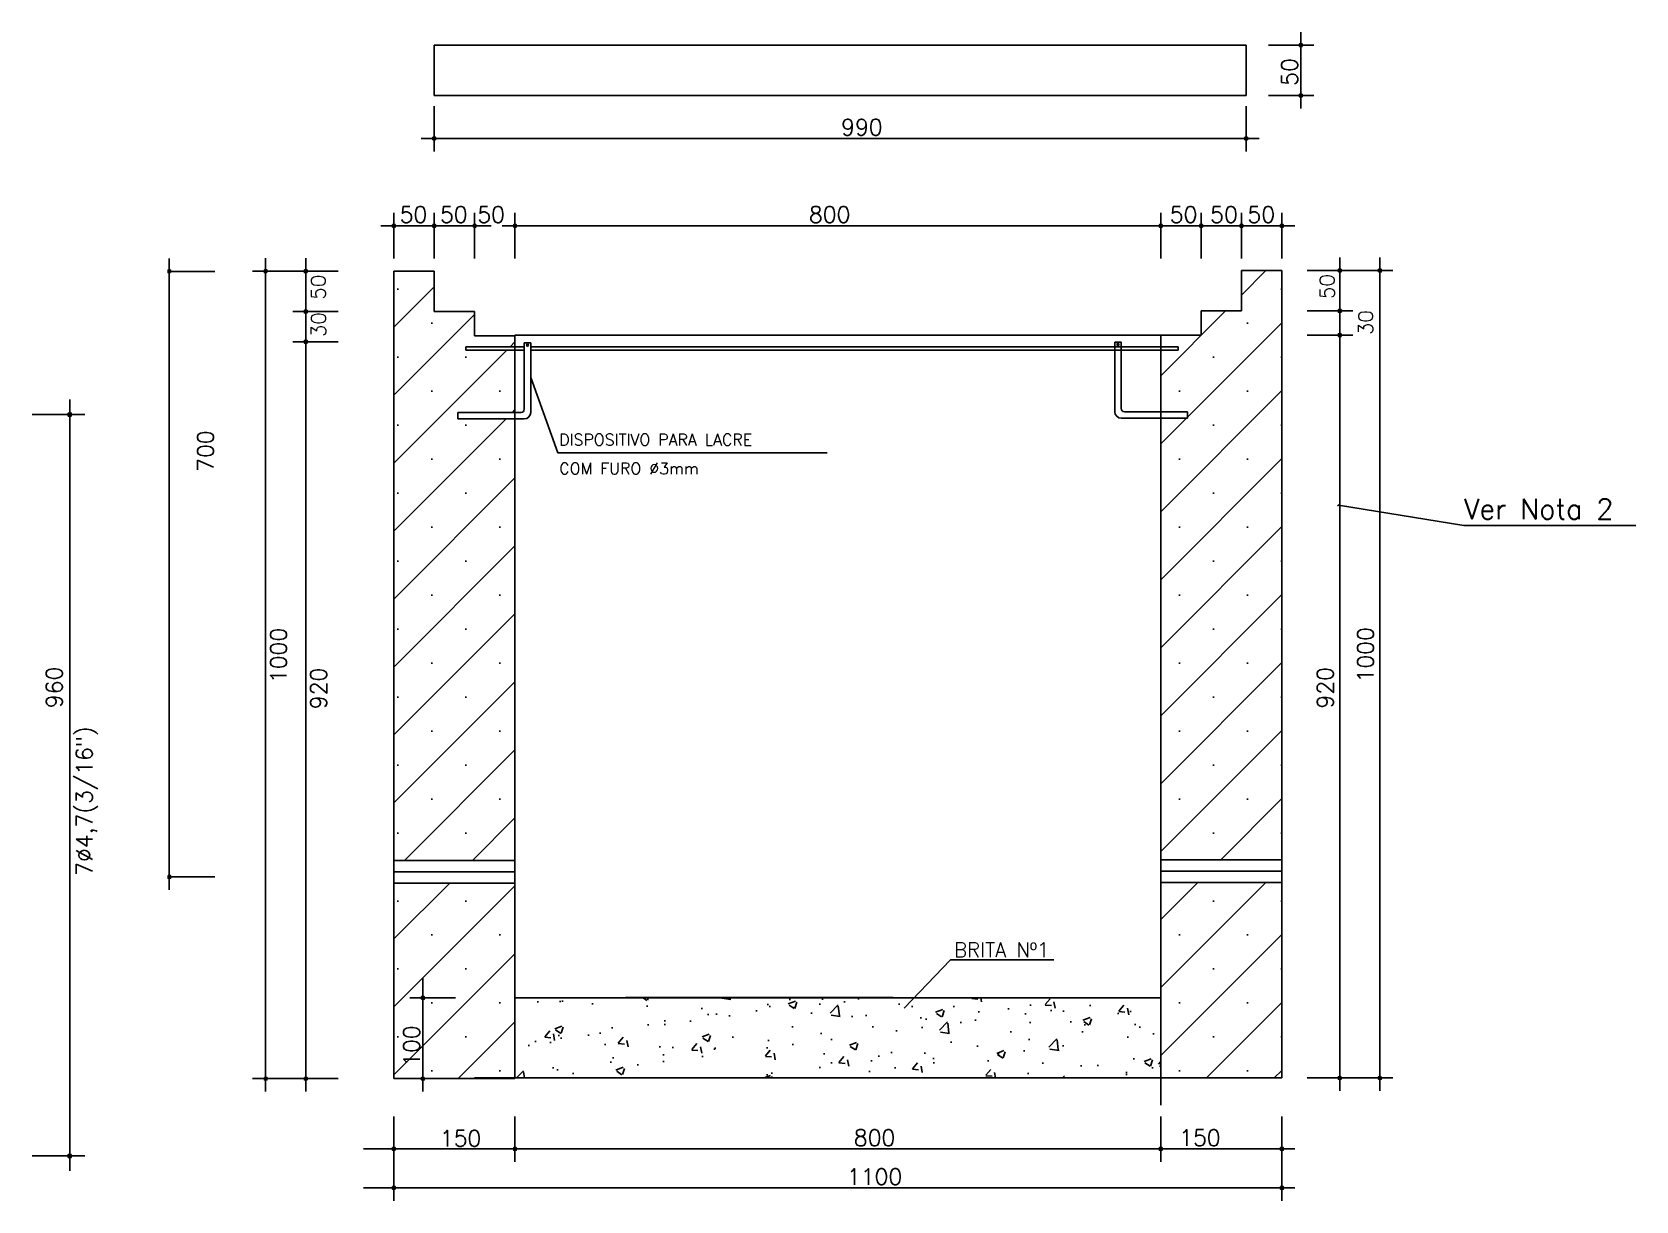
# Model space of a CAD drawing. Header units: millimetres. Extents: x 412 to 646, y 331 to 411.
# Drawn here: x 626.26 to 646.13, y 345.99 to 360.47 of the extents above; entities that cross this region are included whole.
import ezdxf

# ---------------------------------------------------------------- set-up
doc = ezdxf.new("R2010")
doc.units = ezdxf.units.MM
doc.linetypes.add('DASHDOT2', pattern=[12.7, 6.35, -3.175, 0, -3.175])
doc.layers.add('Alvenaria', color=8, linetype='Continuous')
doc.layers.add('texto', color=7, linetype='Continuous')
doc.layers.add('Cota', color=7, linetype='Continuous', lineweight=25)
doc.styles.add('AVELAR', font='simplex.shx')
doc.styles.add('ROMANS', font='romans.shx', dxfattribs={"height": 0.2})
doc.dimstyles.new('Cota oblique 1-25', dxfattribs={"dimscale": 0.25, "dimtxt": 0.125, "dimasz": 0.08, "dimexe": 0.03, "dimexo": 0.001, "dimgap": 0.025, "dimtad": 1, "dimlfac": 1000, "dimtxsty": 'ROMANS', "dimblk": 'OBLIQUE', "dimcen": 2.5, "dimadec": 0, "dimazin": 0, "dimtfac": 1, "dimtmove": 0, "dimatfit": 3, "dimldrblk": 'OBLIQUE', "dimfxl": 0, "dimlwd": 25, "dimlwe": 25, "dimarcsym": 0})

# ---------------------------------------------------------------- blocks, each defined once
blk = doc.blocks.new('_Oblique')
at = {"color": 0, "linetype": 'ByBlock', "lineweight": -2}
blk.add_line((-0.5, -0.5), (0.5, 0.5), dxfattribs=at)
blk = doc.blocks.new('COTAPT')
at = {"color": 0, "linetype": 'ByBlock'}
blk.add_line((0, 0), (200, 0), dxfattribs=at)
at = {"color": 6, "linetype": 'ByBlock'}
blk.add_lwpolyline([(-20, 20), (20, 20), (20, -20), (-20, -20)], close=True, dxfattribs=at)

msp = doc.modelspace()

# ---------------------------------------------------------------- hatches: boundary and pattern name
at = {"layer": 'Alvenaria'}
h = msp.add_hatch(dxfattribs=at)
h.set_pattern_fill('SACNCR', scale=0.25, style=0)
h.set_pattern_definition([(45, (-4768.31004, -6131.6521), (-0.420949506, 0.420949506), []), (45, (-4767.8891, -6131.6521), (-0.420949506, 0.420949506), [0, -0.5953125])])
h.paths.add_polyline_path([(641.739973, 357.515814), (641.239973, 357.515814), (641.239973, 357.015814), (640.739973, 357.015814), (640.739973, 356.715814), (640.239973, 356.715814), (640.239973, 356.572133), (640.455512, 356.572136), (640.455512, 356.531906), (640.239973, 356.531906), (640.239973, 356.515814), (640.239973, 355.767536), (640.571049, 355.767536), (640.571049, 355.687076), (640.239973, 355.687076), (640.239973, 350.219408), (641.739973, 350.219408)])
h.paths.add_polyline_path([(640.239973, 347.515814), (641.739973, 347.515814), (641.739973, 349.936996), (640.239973, 349.936996)])
h.paths.add_polyline_path([(632.239973, 349.929071), (630.739973, 349.929071), (630.739973, 347.50789), (631.082653, 347.50789), (631.082653, 347.523982), (631.098745, 347.523982), (631.098745, 348.491798), (631.082653, 348.491798), (631.082653, 348.523982), (631.114837, 348.523982), (631.114837, 348.491798), (631.098745, 348.491798), (631.098745, 347.523982), (631.114837, 347.523982), (631.114837, 347.50789), (632.239973, 347.50789), (632.239973, 348.50789), (632.239973, 348.75789)])
h.paths.add_polyline_path([(630.739973, 350.211484), (632.239973, 350.211484), (632.239973, 355.679152), (631.533896, 355.679152), (631.533896, 355.759612), (632.239973, 355.759612), (632.239973, 356.531906), (632.113825, 356.531906), (631.631065, 356.531906), (631.631065, 356.572136), (632.033365, 356.572136), (632.239973, 356.572136), (632.239973, 356.70789), (631.739973, 356.70789), (631.739973, 357.00789), (631.239973, 357.00789), (631.239973, 357.50789), (630.739973, 357.50789)])
h.paths.add_polyline_path([(630.809549, 347.622094), (630.809549, 348.198285), (631.109549, 348.198285), (631.109549, 347.622094)], flags=25)
h = msp.add_hatch(dxfattribs=at)
h.set_pattern_fill('AR-CONC', scale=0.005, style=0)
h.set_pattern_definition([(50, (-4768.31004, -6131.6521), (0.910923345, -0.07969543), [0.09525, -1.04775]), (355, (-4768.31, -6131.6521), (-0.17621413, 0.95528321), [0.0762, -0.8382]), (100.451, (-4768.2341, -6131.6587), (0.73471251, 0.87558344), [0.08095, -0.89045]), (46.1842, (-4768.31, -6131.3981), (1.3553952, -0.21021164), [0.142875, -1.571625]), (96.6356, (-4768.1971, -6131.4156), (1.18702117, 1.23712778), [0.121425, -1.335675]), (351.184, (-4768.31, -6131.3981), (1.18702303, 1.2371256), [0.1143, -1.2573]), (21, (-4768.18304, -6131.4616), (0.7580744, -0.51132759), [0.09525, -1.04775]), (326, (-4768.183, -6131.4616), (0.30901014, 0.92093983), [0.0762, -0.8382]), (71.4514, (-4768.1199, -6131.5042), (1.06708245, 0.40961429), [0.08095, -0.89045]), (37.5, (-4768.31004, -6131.6521), (0.015443016, 0.422775194), [0, -0.82804, 0, -0.8509, 0, -0.841375]), (7.5, (-4768.31004, -6131.6521), (0.334098313, 0.500902874), [0, -0.48514, 0, -0.80899, 0, -0.320675]), (327.5, (-4768.59325, -6131.6521), (0.677952976, -0.02864372), [0, -0.3175, 0, -0.9906, 0, -1.31445]), (317.5, (-4768.72025, -6131.6521), (0.740645907, 0.127132455), [0, -0.41275, 0, -0.65786, 0, -0.93345])])
h.paths.add_polyline_path([(632.239973, 348.50789), (632.239973, 347.515814), (640.239973, 347.515814), (640.239973, 348.50789)])

# ---------------------------------------------------------------- linework, layer by layer
at = {"color": 7, "ltscale": 0.005}
for p, q in [((630.739973, 357.50789), (631.239973, 357.50789)), ((631.239973, 357.50789), (631.239973, 357.00789)), ((641.739973, 357.515814), (641.239973, 357.515814)), ((641.239973, 357.515814), (641.239973, 357.015814)), ((631.239973, 357.00789), (631.739973, 357.00789)), ((631.739973, 357.00789), (631.739973, 356.70789)), ((641.239973, 357.015814), (640.739973, 357.015814)), ((640.739973, 357.015814), (640.739973, 356.715814)), ((631.739973, 356.70789), (632.239973, 356.70789)), ((640.239973, 356.715814), (632.239973, 356.715814)), ((640.739973, 356.715814), (640.239973, 356.715814)), ((640.239973, 356.715814), (640.239973, 356.515814)), ((632.239973, 347.50789), (632.239973, 348.50789)), ((640.239973, 348.50789), (632.239973, 348.50789)), ((641.739973, 347.515814), (640.239973, 347.515814)), ((640.239973, 347.515814), (640.239973, 347.178137))]:
    msp.add_line(p, q, dxfattribs=at)
at = {"layer": 'Alvenaria', "color": 7}
for p, q in [((631.239973, 359.683562), (631.239973, 360.308562)), ((641.297443, 360.308562), (631.239973, 360.308562)), ((641.297443, 359.683562), (641.297443, 360.308562)), ((641.297443, 359.683562), (641.297443, 360.085862)), ((631.239973, 359.683562), (641.297443, 359.683562)), ((630.739973, 347.50789), (630.739973, 357.50789)), ((641.739973, 351.883614), (641.739973, 357.515814)), ((641.739973, 357.515814), (641.739973, 347.515814)), ((632.239973, 356.70789), (632.239973, 347.50789)), ((631.631065, 356.572136), (632.033365, 356.572136)), ((631.631065, 356.531906), (631.631065, 356.572136)), ((631.631065, 356.531906), (632.113825, 356.531906)), ((632.033365, 356.572136), (632.354588, 356.572136)), ((632.113825, 356.531906), (632.354588, 356.531906)), ((632.354588, 356.620534), (632.435048, 356.620534)), ((632.354588, 355.799842), (632.354588, 356.620534)), ((632.435048, 355.759612), (632.435048, 356.620534)), ((632.435048, 356.572003), (640.455512, 356.572136)), ((632.435048, 356.531906), (640.455512, 356.531906)), ((639.750357, 356.628458), (639.669897, 356.628458)), ((639.669897, 355.767536), (639.669897, 356.628458)), ((639.750357, 355.807766), (639.750357, 356.628458)), ((640.239973, 356.515814), (640.239973, 347.515814)), ((640.455512, 356.572136), (640.455512, 356.531906)), ((631.533896, 355.759612), (632.314358, 355.759612)), ((631.533896, 355.679152), (631.533896, 355.759612)), ((631.533896, 355.679152), (632.354588, 355.679152)), ((640.571049, 355.687076), (639.750357, 355.687076)), ((640.571049, 355.767536), (639.790587, 355.767536)), ((640.571049, 355.687076), (640.571049, 355.767536)), ((630.739973, 350.211484), (632.239973, 350.211484)), ((641.739973, 350.219408), (640.239973, 350.219408)), ((630.739973, 349.929071), (632.239973, 349.929071)), ((641.739973, 350.078202), (640.239973, 350.078202)), ((641.739973, 349.936996), (640.239973, 349.936996)), ((632.239973, 347.50789), (632.239973, 348.75789)), ((633.614973, 348.515814), (640.239973, 348.50789)), ((630.739973, 347.50789), (632.239973, 347.50789)), ((641.739973, 347.515814), (631.739973, 347.515814)), ((632.239973, 347.50789), (632.239973, 347.63289)), ((632.946873, 347.515814), (641.739973, 347.515814))]:
    msp.add_line(p, q, dxfattribs=at)
at = {"layer": 'Alvenaria', "color": 7, "linetype": 'DASHDOT2'}
msp.add_line((630.739973, 350.070277), (632.239973, 350.070277), dxfattribs=at)
at = {"layer": 'Alvenaria', "color": 7}
for centre in [(632.394818, 356.592373), (639.710127, 356.600297)]:
    msp.add_circle(centre, 0.012069, dxfattribs=at)
for centre, start, end in [((632.354588, 355.759612), 270, 0), ((639.750357, 355.767536), 180, 270)]:
    msp.add_arc(centre, 0.08046, start, end, dxfattribs=at)
for points in [[(632.314358, 355.759612), (632.34402, 355.770776), (632.354588, 355.799842)], [(639.790587, 355.767536), (639.760925, 355.7787), (639.750357, 355.807766)]]:
    msp.add_spline(points, degree=3, dxfattribs=at)
at = {"layer": 'Cota', "color": 7, "linetype": 'ByBlock'}
for p, q in [((641.57281, 360.308562), (642.13603, 360.308562)), ((641.97511, 359.684366), (641.97511, 360.308562)), ((641.57281, 359.683562), (642.13603, 359.683562)), ((631.239973, 359.553819), (631.239973, 358.990599)), ((641.297443, 359.553819), (641.297443, 358.990599)), ((631.239973, 359.151519), (641.297443, 359.151519)), ((630.739973, 357.667174), (630.739973, 358.230394)), ((631.239973, 357.667174), (631.239973, 358.230394)), ((631.739973, 357.667174), (631.739973, 358.230394)), ((632.239973, 357.667174), (632.239973, 358.230394)), ((640.239973, 357.667174), (640.239973, 358.230394)), ((640.739973, 357.667174), (640.739973, 358.230394)), ((641.239973, 357.667174), (641.239973, 358.230394)), ((641.739973, 357.667174), (641.739973, 358.230394)), ((631.141468, 358.069474), (630.740777, 358.069474)), ((631.543768, 358.069474), (631.143077, 358.069474)), ((631.946068, 358.069474), (631.545377, 358.069474)), ((632.239973, 358.069474), (640.532268, 358.069474)), ((640.533877, 358.069474), (640.934568, 358.069474)), ((640.936177, 358.069474), (641.336868, 358.069474)), ((641.338477, 358.069474), (641.739168, 358.069474)), ((627.957681, 357.506239), (627.957681, 357.667159)), ((629.150956, 357.50789), (629.150956, 357.66881)), ((629.648254, 357.50789), (629.648254, 357.66881)), ((642.456691, 357.515814), (642.456691, 357.676734)), ((642.953989, 357.515814), (642.953989, 357.676734)), ((629.648254, 357.10559), (629.648254, 357.26651)), ((642.456691, 357.113514), (642.456691, 357.274434)), ((629.648254, 357.10559), (629.648254, 356.94467)), ((642.456691, 357.113514), (642.456691, 356.952594)), ((642.456691, 357.072134), (642.456691, 356.911214)), ((629.648254, 356.86421), (629.648254, 357.02513)), ((629.648254, 356.98921), (629.648254, 356.82829)), ((642.456691, 356.872134), (642.456691, 357.033054)), ((626.724254, 355.732082), (626.724254, 355.918749)), ((627.957681, 350.006239), (627.957681, 349.845319)), ((631.098745, 347.508694), (631.098745, 348.75789)), ((631.501045, 348.50789), (630.937825, 348.50789)), ((629.150956, 347.50789), (629.150956, 347.34697)), ((629.648254, 347.50789), (629.648254, 347.34697)), ((631.501045, 347.50789), (630.937825, 347.50789)), ((642.456691, 347.515814), (642.456691, 347.354894)), ((642.953989, 347.515814), (642.953989, 347.354894)), ((630.739973, 347.039282), (630.739973, 346.476062)), ((630.739973, 346.958948), (630.739973, 345.993428)), ((632.239973, 347.039282), (632.239973, 346.476062)), ((640.239973, 347.039282), (640.239973, 346.476062)), ((641.739973, 347.039282), (641.739973, 346.476062)), ((641.739973, 346.958948), (641.739973, 345.993428)), ((626.724254, 346.550972), (626.724254, 346.364305)), ((630.364973, 346.636982), (632.239168, 346.636982)), ((632.239973, 346.636982), (640.532268, 346.636982)), ((640.533877, 346.636982), (641.739168, 346.636982)), ((630.364973, 346.154348), (641.739168, 346.154348))]:
    msp.add_line(p, q, dxfattribs=at)
at = {"layer": 'Cota', "color": 7, "linetype": 'Continuous'}
for p, q in [((628.520901, 357.506239), (627.957681, 357.506239)), ((627.957681, 357.506239), (627.957681, 350.006239)), ((629.553256, 357.50789), (628.990036, 357.50789)), ((629.150956, 347.50789), (629.150956, 357.507085)), ((630.050554, 357.50789), (629.487334, 357.50789)), ((629.648254, 357.106394), (629.648254, 357.507085)), ((629.648254, 357.10559), (629.648254, 357.498579)), ((642.054391, 357.515814), (642.617611, 357.515814)), ((642.456691, 357.114319), (642.456691, 357.51501)), ((642.456691, 357.113514), (642.456691, 357.506504)), ((642.551689, 357.515814), (643.114909, 357.515814)), ((642.953989, 347.515814), (642.953989, 357.51501)), ((629.648254, 356.865014), (629.648254, 357.104785)), ((642.456691, 356.872939), (642.456691, 357.11271)), ((630.050554, 357.00789), (629.487334, 357.00789)), ((629.648254, 347.50789), (629.648254, 356.863405)), ((642.054391, 357.015814), (642.617611, 357.015814)), ((642.456691, 347.515814), (642.456691, 356.87133)), ((642.054391, 356.715814), (642.617611, 356.715814)), ((630.050554, 356.63289), (629.487334, 356.63289)), ((626.257586, 355.732082), (626.910922, 355.732082)), ((626.724254, 346.550972), (626.724254, 355.731149)), ((628.520901, 350.006239), (627.957681, 350.006239)), ((629.553256, 347.50789), (628.990036, 347.50789)), ((630.050554, 347.50789), (629.487334, 347.50789)), ((642.054391, 347.515814), (642.617611, 347.515814)), ((642.551689, 347.515814), (643.114909, 347.515814)), ((626.257586, 346.550972), (626.910922, 346.550972))]:
    msp.add_line(p, q, dxfattribs=at)
at = {"layer": 'Cota', "color": 7, "linetype": 'ByBlock'}
for points in [[(627.973773, 357.490147), (627.973773, 357.522331), (627.941589, 357.522331), (627.941589, 357.490147)], [(629.167048, 357.491798), (629.167048, 357.523982), (629.134864, 357.523982), (629.134864, 357.491798)], [(629.664346, 357.491798), (629.664346, 357.523982), (629.632162, 357.523982), (629.632162, 357.491798)], [(642.440599, 357.499722), (642.440599, 357.531906), (642.472783, 357.531906), (642.472783, 357.499722)], [(642.937897, 357.499722), (642.937897, 357.531906), (642.970081, 357.531906), (642.970081, 357.499722)], [(629.632162, 357.023982), (629.632162, 356.991798), (629.664346, 356.991798), (629.664346, 357.023982)], [(629.664346, 356.991798), (629.664346, 357.023982), (629.632162, 357.023982), (629.632162, 356.991798)], [(642.472783, 357.031906), (642.472783, 356.999722), (642.440599, 356.999722), (642.440599, 357.031906)], [(642.440599, 356.999722), (642.440599, 357.031906), (642.472783, 357.031906), (642.472783, 356.999722)], [(629.632162, 356.649786), (629.632162, 356.617602), (629.664346, 356.617602), (629.664346, 356.649786)], [(629.664346, 356.617602), (629.664346, 356.649786), (629.632162, 356.649786), (629.632162, 356.617602)], [(642.472783, 356.732711), (642.472783, 356.700527), (642.440599, 356.700527), (642.440599, 356.732711)], [(642.440599, 356.700527), (642.440599, 356.732711), (642.472783, 356.732711), (642.472783, 356.700527)], [(626.705588, 355.713415), (626.705588, 355.750749), (626.742921, 355.750749), (626.742921, 355.713415)], [(627.941589, 350.022331), (627.941589, 349.990147), (627.973773, 349.990147), (627.973773, 350.022331)], [(629.134864, 347.523982), (629.134864, 347.491798), (629.167048, 347.491798), (629.167048, 347.523982)], [(629.632162, 347.523982), (629.632162, 347.491798), (629.664346, 347.491798), (629.664346, 347.523982)], [(642.472783, 347.531906), (642.472783, 347.499722), (642.440599, 347.499722), (642.440599, 347.531906)], [(642.970081, 347.531906), (642.970081, 347.499722), (642.937897, 347.499722), (642.937897, 347.531906)], [(626.742921, 346.569639), (626.742921, 346.532305), (626.705588, 346.532305), (626.705588, 346.569639)]]:
    msp.add_lwpolyline(points, close=True, dxfattribs=at)
at = {"layer": 'texto', "color": 7}
for p, q in [((632.435048, 356.190073), (632.772404, 355.258381)), ((632.772404, 355.258381), (636.106362, 355.258381)), ((637.06068, 348.379272), (637.635758, 348.981074)), ((637.635758, 348.981074), (638.916254, 348.981074))]:
    msp.add_line(p, q, dxfattribs=at)

# ---------------------------------------------------------------- block references
at = {"layer": 'Cota', "color": 7, "linetype": 'ByBlock', "yscale": 0.0008046000148169696}
for p, xscale, zscale, rotation in [((641.97511, 360.308562), 0.0008046000148169696, 0.0008045999999999999, 90), ((641.97511, 359.683562), 0.0008046000148169696, 0.0008045999999999999, 270), ((631.239973, 359.151519), 0.0008046000002650544, 0.0008046000002650544, 180), ((631.239973, 358.069474), -0.0008046000002650544, 0.0008045999999999999, 180), ((631.739973, 358.069474), -0.0008046000002650544, 0.0008045999999999999, 180), ((632.239973, 358.069474), -0.0008046000002650544, 0.0008045999999999999, 180), ((640.239973, 358.069474), 0.0008046000002650544, 0.0008046000002650544, 180), ((640.739973, 358.069474), 0.0008046000002650544, 0.0008046000002650544, 180), ((641.239973, 358.069474), 0.0008046000002650544, 0.0008046000002650544, 180), ((631.098745, 348.50789), 0.0008046000148169696, 0.0008045999999999999, 90), ((631.098745, 347.50789), 0.0008046000148169696, 0.0008045999999999999, 270), ((630.739973, 346.636982), 0.0008046000002650544, 0.0008046000002650544, 180), ((632.239973, 346.636982), 0.0008046000002650544, 0.0008046000002650544, 180), ((640.239973, 346.636982), 0.0008046000002650544, 0.0008046000002650544, 180), ((630.739973, 346.154348), 0.0008046000002650544, 0.0008046000002650544, 180)]:
    msp.add_blockref('COTAPT', p, dxfattribs=dict(at, xscale=xscale, zscale=zscale, rotation=rotation))
for p, xscale, zscale in [((641.297443, 359.151519), 0.0008046000002650544, 0.0008046000002650544), ((630.739973, 358.069474), -0.0008046000002650544, 0.0008045999999999999), ((632.239973, 358.069474), -0.0008046000002650544, 0.0008045999999999999), ((640.239973, 358.069474), 0.0008046000002650544, 0.0008046000002650544), ((641.739973, 358.069474), 0.0008046000002650544, 0.0008046000002650544), ((632.239973, 346.636982), 0.0008046000002650544, 0.0008046000002650544), ((640.239973, 346.636982), 0.0008046000002650544, 0.0008046000002650544), ((641.739973, 346.636982), 0.0008046000002650544, 0.0008046000002650544), ((641.739973, 346.154348), 0.0008046000002650544, 0.0008046000002650544)]:
    msp.add_blockref('COTAPT', p, dxfattribs=dict(at, xscale=xscale, zscale=zscale))

# ---------------------------------------------------------------- texts
at = {"layer": 'Cota', "color": 7, "style": 'AVELAR'}
for s, height, p in [('50', 0.18, (629.894018, 357.155834)), ('50', 0.18, (642.390927, 357.163759)), ('30', 0.18, (629.895993, 356.691134)), ('30', 0.18, (642.868329, 356.717223)), ('700', 0.2, (628.506191, 355.022496)), ('1000', 0.2, (629.409807, 352.405274)), ('1000', 0.2, (642.875138, 352.413199)), ('960', 0.2, (626.632787, 352.096795)), ('920', 0.2, (629.907105, 352.083434)), ('920', 0.2, (642.37784, 352.091359)), ('7%%C4,7(3/16")', 0.2, (627.004467, 350.018617))]:
    msp.add_text(s, height=height, rotation=90, dxfattribs=at).set_placement(p)
at = {"layer": 'Cota', "color": 7, "char_height": 0.2, "attachment_point": 5, "rotation": 90, "style": 'AVELAR'}
for s, insert in [('\\A1;50', (641.835914, 359.974845)), ('\\A1;100', (630.959549, 347.91019))]:
    msp.add_mtext(s, dxfattribs=dict(at, insert=insert))
at = {"layer": 'Cota', "color": 7, "linetype": 'ByBlock', "char_height": 0.2, "attachment_point": 5, "style": 'AVELAR'}
for s, insert in [('990', (636.537137, 359.290715)), ('\\A1;50', (630.981921, 358.208669)), ('\\A1;50', (631.481956, 358.208669)), ('\\A1;50', (631.944215, 358.208669)), ('800', (636.138141, 358.208669)), ('\\A1;50', (640.522355, 358.208669)), ('\\A1;50', (641.022389, 358.208669)), ('\\A1;50', (641.484649, 358.208669)), ('\\A1;150', (631.566025, 346.768253)), ('800', (636.694509, 346.776178)), ('\\A1;150', (640.724526, 346.776178)), ('1100', (636.694509, 346.293544))]:
    msp.add_mtext(s, dxfattribs=dict(at, insert=insert))
at = {"layer": 'texto', "color": 7, "style": 'AVELAR'}
for s, height, p in [('DISPOSITIVO PARA LACRE', 0.14304, (632.787601, 355.350265)), ('COM FURO %%C3mm', 0.14304, (632.787601, 354.993442)), ('BRITA Nº1', 0.18, (637.67781, 349.013651))]:
    msp.add_text(s, height=height, dxfattribs=at).set_placement(p)
at = {"layer": 'texto', "color": 7, "ltscale": 0.1, "insert": (643.995011, 354.688962), "char_height": 0.25, "attachment_point": 1, "style": 'ROMANS'}
msp.add_mtext('Ver Nota 2', dxfattribs=at)

# ---------------------------------------------------------------- leaders
at = {"layer": 'texto', "color": 7, "ltscale": 0.2, "annotation_type": 0, "has_hookline": 1, "hookline_direction": 0, "text_width": 2.130952}
msp.add_leader([(642.440558, 354.610837), (643.992511, 354.358337)], dimstyle='Cota oblique 1-25', override={"dimgap": 0.01, "dimtad": 2}, dxfattribs=at)

doc.saveas('drawing.dxf')
